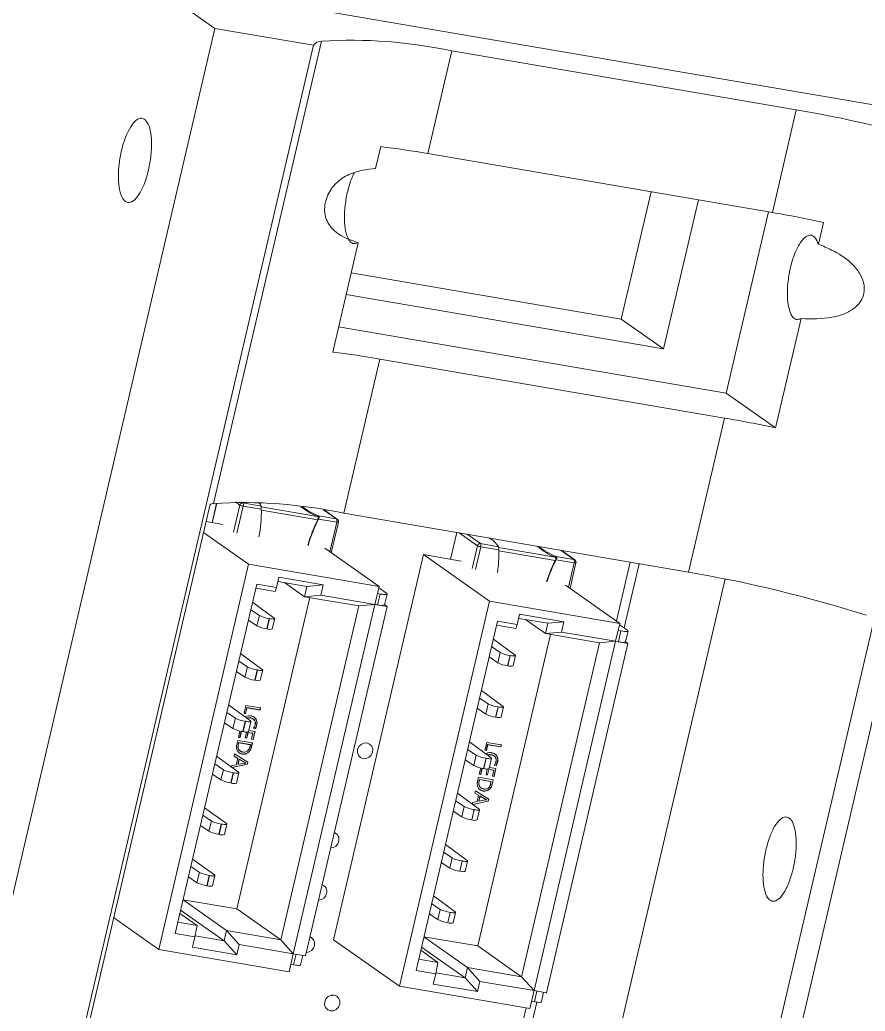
# Model space of a CAD drawing. Header units: millimetres. Extents: x 0 to 1189, y 0 to 841.
# Drawn here: x 289.713 to 292.879, y 569.259 to 572.972 of the extents above; entities that cross this region are included whole.
import ezdxf

# ---------------------------------------------------------------- set-up
doc = ezdxf.new("R2010")
doc.units = ezdxf.units.MM
doc.layers.get('0').update_dxf_attribs({"lineweight": 18})

msp = doc.modelspace()

# ---------------------------------------------------------------- linework, layer by layer
at = {"color": 7, "linetype": 'Continuous', "lineweight": 15}
for p, q in [((290.4441, 572.9401), (289.7472, 573.431)), ((290.375, 573.0871), (293.3239, 572.5825)), ((290.4441, 572.9401), (289.343, 568.2227)), ((290.8127, 572.877), (290.4441, 572.9401)), ((290.8127, 572.877), (289.6452, 567.8749)), ((290.843, 572.8922), (290.4389, 571.1607)), ((291.3311, 572.8559), (291.2413, 572.4711)), ((292.6213, 572.6352), (291.3311, 572.8559)), ((292.6213, 572.6352), (292.5315, 572.2504)), ((291.0646, 572.4973), (291.0455, 572.4154)), ((292.5315, 572.2504), (291.2413, 572.4711)), ((293.3931, 572.4355), (292.2255, 567.4334)), ((292.0773, 572.3281), (291.9659, 571.8509)), ((292.1243, 571.7393), (292.2547, 572.2977)), ((292.5171, 572.2528), (292.3587, 571.5742)), ((292.7043, 572.1315), (292.7234, 572.2135)), ((290.9805, 572.1367), (290.885, 571.7277)), ((291.9659, 571.8509), (290.9542, 572.024)), ((290.9352, 571.9428), (292.1243, 571.7393)), ((292.1243, 571.7393), (291.9659, 571.8509)), ((292.5438, 571.4439), (292.6393, 571.8529)), ((292.3587, 571.5742), (290.9072, 571.8226)), ((291.0617, 571.7016), (290.927, 571.1244)), ((291.0617, 571.7016), (292.3518, 571.4808)), ((292.5438, 571.4439), (292.3587, 571.5742)), ((292.3518, 571.4808), (292.2171, 570.9036)), ((290.426, 571.1578), (289.6626, 567.8872)), ((290.45, 571.1623), (290.4329, 571.0888)), ((290.6167, 571.151), (290.5489, 571.1626)), ((290.5498, 571.1508), (290.6176, 571.1391)), ((290.9026, 571.1012), (290.8526, 571.1365)), ((292.2171, 570.9036), (290.927, 571.1244)), ((290.4108, 571.0926), (290.4732, 571.0819)), ((290.899, 571.1027), (290.8312, 571.1143)), ((290.8321, 571.1024), (290.9, 571.0908)), ((290.8797, 570.9759), (290.9065, 571.0908)), ((290.5701, 570.9336), (290.4014, 571.0524)), ((291.3493, 571.0521), (291.3259, 570.952)), ((291.5062, 570.9988), (291.4383, 571.0104)), ((291.0585, 570.85), (290.8552, 570.9933)), ((291.4393, 570.9986), (291.5071, 570.987)), ((291.792, 570.9491), (291.7408, 570.9852)), ((290.2333, 569.4907), (290.5701, 570.9336)), ((291.0585, 570.85), (290.5701, 570.9336)), ((290.8881, 569.5264), (291.2249, 570.9693)), ((291.472, 570.7953), (291.2249, 570.9693)), ((291.2249, 570.9693), (291.3663, 570.9451)), ((291.7885, 570.9505), (291.7207, 570.9621)), ((291.7216, 570.9502), (291.7894, 570.9386)), ((291.7737, 570.8432), (291.796, 570.9386)), ((291.9475, 570.7209), (291.9988, 570.941)), ((292.0325, 570.9352), (291.9763, 570.6947)), ((290.6742, 570.8458), (290.6832, 570.8842)), ((290.6796, 570.8688), (290.7886, 570.8501)), ((290.849, 570.8559), (290.6832, 570.8842)), ((290.7045, 570.8645), (290.7796, 570.8116)), ((291.6409, 567.8206), (292.3545, 570.878)), ((290.2951, 569.5501), (290.6005, 570.8584)), ((290.5969, 570.8429), (290.669, 570.8306)), ((290.6742, 570.8458), (290.6005, 570.8584)), ((290.669, 570.8306), (290.6742, 570.8458)), ((290.7886, 570.8501), (290.7796, 570.8116)), ((290.7886, 570.8501), (290.849, 570.8559)), ((290.8401, 570.8174), (290.849, 570.8559)), ((291.0585, 570.85), (291.0428, 570.7827)), ((291.0523, 570.8234), (291.0627, 570.8216)), ((291.0627, 570.8216), (291.0532, 570.7812)), ((291.0869, 570.8243), (291.0574, 570.845)), ((291.9604, 570.7117), (291.7571, 570.855)), ((290.5265, 569.6419), (290.7987, 570.8084)), ((290.5847, 570.7909), (290.6663, 570.7313)), ((290.7796, 570.8116), (290.8401, 570.8174)), ((290.7796, 570.8116), (290.9823, 570.777)), ((291.0428, 570.7827), (290.8401, 570.8174)), ((291.0795, 570.7811), (291.0889, 570.8215)), ((291.1352, 569.3524), (291.472, 570.7953)), ((291.9604, 570.7117), (291.472, 570.7953)), ((290.6102, 570.7409), (290.5781, 570.7627)), ((290.6904, 569.5264), (290.9823, 570.777)), ((290.7374, 569.4744), (291.0428, 570.7827)), ((290.7835, 569.4665), (291.0889, 570.7748)), ((290.9823, 570.777), (291.0428, 570.7827)), ((291.0428, 570.7827), (291.0889, 570.7748)), ((291.0429, 570.783), (291.0532, 570.7812)), ((291.0889, 570.7748), (291.0796, 570.7814)), ((290.5692, 570.7242), (290.6012, 570.7024)), ((290.6012, 570.7024), (290.6102, 570.7409)), ((290.6472, 570.7296), (290.6382, 570.6911)), ((290.6391, 570.6909), (290.648, 570.7294)), ((290.648, 570.7294), (290.6472, 570.7296)), ((290.6588, 570.6908), (290.6678, 570.7293)), ((291.197, 569.4118), (291.5024, 570.7201)), ((291.5761, 570.7074), (291.5024, 570.7201)), ((291.5761, 570.7074), (291.5851, 570.7459)), ((291.5815, 570.7305), (291.6905, 570.7118)), ((291.751, 570.7175), (291.5851, 570.7459)), ((291.6064, 570.7262), (291.6815, 570.6733)), ((291.6905, 570.7118), (291.6815, 570.6733)), ((291.6905, 570.7118), (291.751, 570.7175)), ((291.742, 570.6791), (291.751, 570.7175)), ((291.9604, 570.7117), (291.9447, 570.6444)), ((292.1507, 567.4615), (292.9141, 570.7321)), ((290.6391, 570.6909), (290.6382, 570.6911)), ((291.4988, 570.7046), (291.5709, 570.6923)), ((291.5709, 570.6923), (291.5761, 570.7074)), ((291.6815, 570.6733), (291.742, 570.6791)), ((291.6815, 570.6733), (291.8842, 570.6386)), ((291.9447, 570.6444), (291.742, 570.6791)), ((291.9542, 570.6851), (291.9646, 570.6833)), ((291.9646, 570.6833), (291.9551, 570.6429)), ((291.9888, 570.6859), (291.9593, 570.7067)), ((291.9814, 570.6428), (291.9909, 570.6832)), ((291.4284, 569.5036), (291.7007, 570.67)), ((291.4866, 570.6525), (291.5682, 570.593)), ((291.5923, 569.3881), (291.8842, 570.6386)), ((291.6394, 569.3361), (291.9447, 570.6444)), ((291.6854, 569.3282), (291.9908, 570.6365)), ((291.8842, 570.6386), (291.9447, 570.6444)), ((291.9447, 570.6444), (291.9908, 570.6365)), ((291.9448, 570.6447), (291.9551, 570.6429)), ((291.9908, 570.6365), (291.9815, 570.643)), ((291.5121, 570.6026), (291.4801, 570.6244)), ((291.5031, 570.5641), (291.5121, 570.6026)), ((290.5653, 570.5485), (290.5332, 570.5703)), ((290.5398, 570.5985), (290.6214, 570.5389)), ((291.4711, 570.5859), (291.5031, 570.5641)), ((291.5491, 570.5912), (291.5401, 570.5528)), ((291.541, 570.5526), (291.55, 570.5911)), ((291.55, 570.5911), (291.5491, 570.5912)), ((291.5607, 570.5525), (291.5697, 570.591)), ((290.5243, 570.5318), (290.5563, 570.51)), ((290.5563, 570.51), (290.5653, 570.5485)), ((290.6023, 570.5372), (290.5933, 570.4987)), ((290.5942, 570.4986), (290.6031, 570.537)), ((290.6031, 570.537), (290.6023, 570.5372)), ((290.6139, 570.4984), (290.6228, 570.5369)), ((291.541, 570.5526), (291.5401, 570.5528)), ((290.5942, 570.4986), (290.5933, 570.4987)), ((291.4417, 570.4601), (291.5233, 570.4006)), ((291.4672, 570.4102), (291.4351, 570.432)), ((290.5204, 570.3561), (290.4883, 570.3779)), ((290.4949, 570.4061), (290.5765, 570.3465)), ((290.5597, 570.4043), (290.5528, 570.3747)), ((290.5633, 570.396), (290.5582, 570.3741)), ((290.5588, 570.3737), (290.5639, 570.3955)), ((290.615, 570.3948), (290.5597, 570.4043)), ((290.6125, 570.3875), (290.5633, 570.396)), ((290.5633, 570.396), (290.5639, 570.3955)), ((290.5639, 570.3955), (290.6132, 570.3871)), ((290.6143, 570.395), (290.6125, 570.3875)), ((290.6125, 570.3875), (290.6132, 570.3871)), ((290.6132, 570.3871), (290.615, 570.3948)), ((291.4262, 570.3935), (291.4582, 570.3717)), ((291.4582, 570.3717), (291.4672, 570.4102)), ((291.5042, 570.3989), (291.4952, 570.3604)), ((291.4961, 570.3602), (291.5051, 570.3987)), ((291.5051, 570.3987), (291.5042, 570.3989)), ((291.5158, 570.3601), (291.5248, 570.3986)), ((290.4793, 570.3395), (290.5114, 570.3176)), ((290.5114, 570.3176), (290.5204, 570.3561)), ((290.5574, 570.3448), (290.5484, 570.3063)), ((290.5492, 570.3062), (290.5582, 570.3446)), ((290.5528, 570.3747), (290.5588, 570.3737)), ((290.5582, 570.3741), (290.5529, 570.3751)), ((290.5582, 570.3446), (290.5574, 570.3448)), ((290.5588, 570.3737), (290.5582, 570.3741)), ((290.569, 570.306), (290.5779, 570.3445)), ((290.5762, 570.3579), (290.5769, 570.3574)), ((290.5891, 570.3521), (290.5884, 570.3525)), ((291.4961, 570.3602), (291.4952, 570.3604)), ((290.5373, 570.3086), (290.5317, 570.2846)), ((290.5426, 570.3073), (290.5372, 570.2841)), ((290.5378, 570.2836), (290.5432, 570.3068)), ((290.5615, 570.304), (290.5426, 570.3073)), ((290.5426, 570.3073), (290.5432, 570.3068)), ((290.5432, 570.3068), (290.5621, 570.3036)), ((290.5492, 570.3062), (290.5484, 570.3063)), ((290.5621, 570.3036), (290.5574, 570.2832)), ((290.5615, 570.304), (290.5621, 570.3036)), ((290.5676, 570.303), (290.5628, 570.2826)), ((290.5634, 570.2821), (290.5682, 570.3026)), ((290.5858, 570.2999), (290.5676, 570.303)), ((290.5676, 570.303), (290.5682, 570.3026)), ((290.5682, 570.3026), (290.5864, 570.2994)), ((290.5943, 570.3062), (290.57, 570.3103)), ((290.5936, 570.3063), (290.5867, 570.277)), ((290.5947, 570.3181), (290.5873, 570.3194)), ((290.5874, 570.2766), (290.5943, 570.3062)), ((290.588, 570.3189), (290.5954, 570.3177)), ((290.5947, 570.3181), (290.5954, 570.3177)), ((290.6001, 570.3313), (290.6007, 570.3309)), ((290.5291, 570.2734), (290.5255, 570.2577)), ((290.5844, 570.2639), (290.5291, 570.2734)), ((290.5308, 570.2569), (290.5327, 570.265)), ((290.5317, 570.2846), (290.5378, 570.2836)), ((290.5372, 570.2841), (290.5318, 570.285)), ((290.5327, 570.265), (290.5759, 570.2577)), ((290.5327, 570.265), (290.5334, 570.2646)), ((290.5378, 570.2836), (290.5372, 570.2841)), ((290.5628, 570.2826), (290.5574, 570.2835)), ((290.5574, 570.2832), (290.5634, 570.2821)), ((290.5628, 570.2826), (290.5634, 570.2821)), ((290.5864, 570.2994), (290.5813, 570.2776)), ((290.5813, 570.2776), (290.5874, 570.2766)), ((290.5867, 570.277), (290.5814, 570.278)), ((290.5858, 570.2999), (290.5864, 570.2994)), ((290.5867, 570.277), (290.5874, 570.2766)), ((291.3968, 570.2677), (291.4784, 570.2082)), ((291.4616, 570.266), (291.4547, 570.2364)), ((291.5169, 570.2565), (291.4616, 570.266)), ((290.5308, 570.2569), (290.5315, 570.2564)), ((290.5315, 570.2564), (290.5334, 570.2646)), ((290.5334, 570.2646), (290.5765, 570.2572)), ((290.5357, 570.2356), (290.5363, 570.2351)), ((290.5765, 570.2572), (290.5745, 570.2487)), ((290.5759, 570.2577), (290.5765, 570.2572)), ((290.5837, 570.264), (290.58, 570.2481)), ((290.58, 570.2481), (290.5806, 570.2476)), ((290.5806, 570.2476), (290.5844, 570.2639)), ((291.4223, 570.2178), (291.3902, 570.2396)), ((291.4547, 570.2364), (291.4608, 570.2354)), ((291.4601, 570.2358), (291.4548, 570.2368)), ((291.4652, 570.2577), (291.4601, 570.2358)), ((291.4608, 570.2354), (291.4601, 570.2358)), ((291.4608, 570.2354), (291.4659, 570.2572)), ((291.5144, 570.2492), (291.4652, 570.2577)), ((291.4652, 570.2577), (291.4659, 570.2572)), ((291.4659, 570.2572), (291.5151, 570.2488)), ((291.5162, 570.2567), (291.5144, 570.2492)), ((291.5144, 570.2492), (291.5151, 570.2488)), ((291.5151, 570.2488), (291.5169, 570.2565)), ((290.45, 570.2137), (290.5316, 570.1541)), ((290.5173, 570.2227), (290.5153, 570.2143)), ((290.5153, 570.2143), (290.5295, 570.2061)), ((290.5289, 570.2065), (290.5153, 570.2143)), ((290.5675, 570.1914), (290.5173, 570.2227)), ((290.5295, 570.2061), (290.524, 570.1823)), ((290.5289, 570.2065), (290.5295, 570.2061)), ((290.5345, 570.2036), (290.53, 570.1843)), ((290.5306, 570.1838), (290.5352, 570.2031)), ((290.5556, 570.191), (290.5345, 570.2036)), ((290.5352, 570.2031), (290.5345, 570.2036)), ((290.5352, 570.2031), (290.5562, 570.1905)), ((290.546, 570.2225), (290.5466, 570.2221)), ((290.5562, 570.1905), (290.5556, 570.191)), ((290.5668, 570.1918), (290.565, 570.1841)), ((290.5657, 570.1837), (290.5675, 570.1914)), ((291.3813, 570.2011), (291.4133, 570.1793)), ((291.4133, 570.1793), (291.4223, 570.2178)), ((291.4593, 570.2065), (291.4503, 570.168)), ((291.4512, 570.1678), (291.4601, 570.2063)), ((291.4601, 570.2063), (291.4593, 570.2065)), ((291.4709, 570.1677), (291.4799, 570.2062)), ((291.4782, 570.2196), (291.4788, 570.2191)), ((291.491, 570.2137), (291.4903, 570.2142)), ((291.502, 570.193), (291.5027, 570.1926)), ((290.4755, 570.1637), (290.4434, 570.1855)), ((290.4665, 570.1252), (290.4755, 570.1637)), ((290.5071, 570.1791), (290.5057, 570.173)), ((290.524, 570.1823), (290.5071, 570.1791)), ((290.565, 570.1841), (290.5075, 570.1717)), ((290.5081, 570.1713), (290.5657, 570.1837)), ((290.53, 570.1843), (290.5306, 570.1838)), ((290.5558, 570.1885), (290.5306, 570.1838)), ((290.5599, 570.189), (290.5593, 570.1894)), ((290.5657, 570.1837), (290.565, 570.1841)), ((291.4392, 570.1702), (291.4337, 570.1463)), ((291.4445, 570.169), (291.4391, 570.1457)), ((291.4397, 570.1453), (291.4452, 570.1685)), ((291.4634, 570.1657), (291.4445, 570.169)), ((291.4445, 570.169), (291.4452, 570.1685)), ((291.4452, 570.1685), (291.464, 570.1653)), ((291.4512, 570.1678), (291.4503, 570.168)), ((291.464, 570.1653), (291.4593, 570.1449)), ((291.4634, 570.1657), (291.464, 570.1653)), ((291.4695, 570.1647), (291.4647, 570.1443)), ((291.4653, 570.1438), (291.4701, 570.1643)), ((291.4877, 570.1616), (291.4695, 570.1647)), ((291.4695, 570.1647), (291.4701, 570.1643)), ((291.4701, 570.1643), (291.4883, 570.1611)), ((291.4962, 570.1678), (291.4719, 570.172)), ((291.4883, 570.1611), (291.4832, 570.1393)), ((291.4877, 570.1616), (291.4883, 570.1611)), ((291.4955, 570.168), (291.4886, 570.1387)), ((291.4967, 570.1798), (291.4892, 570.1811)), ((291.4893, 570.1383), (291.4962, 570.1678)), ((291.4899, 570.1806), (291.4973, 570.1794)), ((291.4967, 570.1798), (291.4973, 570.1794)), ((290.4344, 570.1471), (290.4665, 570.1252)), ((290.5125, 570.1524), (290.5035, 570.1139)), ((290.5043, 570.1138), (290.5133, 570.1522)), ((290.5133, 570.1522), (290.5125, 570.1524)), ((290.5241, 570.1136), (290.533, 570.1521)), ((291.431, 570.1351), (291.4274, 570.1194)), ((291.4863, 570.1256), (291.431, 570.1351)), ((291.4327, 570.1185), (291.4347, 570.1267)), ((291.4327, 570.1185), (291.4334, 570.1181)), ((291.4334, 570.1181), (291.4353, 570.1263)), ((291.4391, 570.1457), (291.4337, 570.1467)), ((291.4337, 570.1463), (291.4397, 570.1453)), ((291.4347, 570.1267), (291.4778, 570.1193)), ((291.4347, 570.1267), (291.4353, 570.1263)), ((291.4353, 570.1263), (291.4785, 570.1189)), ((291.4397, 570.1453), (291.4391, 570.1457)), ((291.4647, 570.1443), (291.4593, 570.1452)), ((291.4593, 570.1449), (291.4653, 570.1438)), ((291.4647, 570.1443), (291.4653, 570.1438)), ((291.4785, 570.1189), (291.4765, 570.1104)), ((291.4778, 570.1193), (291.4785, 570.1189)), ((291.4856, 570.1257), (291.4819, 570.1098)), ((291.4825, 570.1093), (291.4863, 570.1256)), ((291.4832, 570.1393), (291.4893, 570.1383)), ((291.4886, 570.1387), (291.4833, 570.1396)), ((291.4886, 570.1387), (291.4893, 570.1383)), ((290.5043, 570.1138), (290.5035, 570.1139)), ((291.4192, 570.0844), (291.4172, 570.0759)), ((291.4694, 570.0531), (291.4192, 570.0844)), ((291.4376, 570.0972), (291.4383, 570.0968)), ((291.4479, 570.0842), (291.4485, 570.0838)), ((291.4819, 570.1098), (291.4825, 570.1093)), ((291.3774, 570.0254), (291.3453, 570.0472)), ((291.3519, 570.0754), (291.4335, 570.0158)), ((291.4259, 570.0439), (291.409, 570.0408)), ((291.467, 570.0458), (291.4094, 570.0334)), ((291.41, 570.0329), (291.4676, 570.0454)), ((291.4308, 570.0682), (291.4172, 570.076)), ((291.4172, 570.0759), (291.4315, 570.0678)), ((291.4315, 570.0678), (291.4259, 570.0439)), ((291.4308, 570.0682), (291.4315, 570.0678)), ((291.4364, 570.0652), (291.4319, 570.0459)), ((291.4319, 570.0459), (291.4326, 570.0455)), ((291.4326, 570.0455), (291.4371, 570.0648)), ((291.4577, 570.0502), (291.4326, 570.0455)), ((291.4575, 570.0527), (291.4364, 570.0652)), ((291.4371, 570.0648), (291.4364, 570.0652)), ((291.4371, 570.0648), (291.4582, 570.0522)), ((291.4582, 570.0522), (291.4575, 570.0527)), ((291.4618, 570.0506), (291.4612, 570.0511)), ((291.4688, 570.0535), (291.467, 570.0458)), ((291.4676, 570.0454), (291.467, 570.0458)), ((291.4676, 570.0454), (291.4694, 570.0531)), ((290.4051, 570.0213), (290.4867, 569.9617)), ((291.3364, 570.0087), (291.3684, 569.9869)), ((291.3684, 569.9869), (291.3774, 570.0254)), ((291.4144, 570.0141), (291.4054, 569.9756)), ((291.4063, 569.9754), (291.4152, 570.0139)), ((291.409, 570.0408), (291.4076, 570.0347)), ((291.4152, 570.0139), (291.4144, 570.0141)), ((291.426, 569.9753), (291.435, 570.0138)), ((290.4306, 569.9713), (290.3985, 569.9932)), ((290.4216, 569.9328), (290.4306, 569.9713)), ((291.4063, 569.9754), (291.4054, 569.9756)), ((290.3895, 569.9547), (290.4216, 569.9328)), ((290.4676, 569.96), (290.4586, 569.9215)), ((290.4594, 569.9214), (290.4684, 569.9599)), ((290.4684, 569.9599), (290.4676, 569.96)), ((290.4791, 569.9213), (290.4881, 569.9597)), ((290.4594, 569.9214), (290.4586, 569.9215)), ((291.307, 569.883), (291.3886, 569.8234)), ((290.3602, 569.8289), (290.4418, 569.7693)), ((291.3325, 569.833), (291.3004, 569.8548)), ((291.3235, 569.7945), (291.3325, 569.833)), ((291.3695, 569.8217), (291.3605, 569.7832)), ((291.3614, 569.7831), (291.3703, 569.8215)), ((291.3703, 569.8215), (291.3695, 569.8217)), ((291.3811, 569.7829), (291.39, 569.8214)), ((290.3857, 569.7789), (290.3536, 569.8008)), ((291.2914, 569.8164), (291.3235, 569.7945)), ((291.3614, 569.7831), (291.3605, 569.7832)), ((290.3446, 569.7623), (290.3767, 569.7405)), ((290.3767, 569.7405), (290.3857, 569.7789)), ((290.4227, 569.7676), (290.4137, 569.7291)), ((290.4145, 569.729), (290.4235, 569.7675)), ((290.4235, 569.7675), (290.4227, 569.7676)), ((290.4342, 569.7289), (290.4432, 569.7673)), ((290.4145, 569.729), (290.4137, 569.7291)), ((290.4877, 569.5611), (290.3245, 569.676)), ((290.3246, 569.6764), (290.5265, 569.6419)), ((291.2621, 569.6906), (291.3437, 569.631)), ((290.4787, 569.5226), (290.3155, 569.6376)), ((290.6904, 569.5264), (290.5265, 569.6419)), ((291.2876, 569.6406), (291.2555, 569.6624)), ((291.2786, 569.6021), (291.2876, 569.6406)), ((290.0646, 569.6095), (290.2333, 569.4907)), ((290.3127, 569.6254), (290.3771, 569.58)), ((291.2465, 569.624), (291.2786, 569.6021)), ((291.3246, 569.6293), (291.3156, 569.5908)), ((291.3164, 569.5907), (291.3254, 569.6291)), ((291.3254, 569.6291), (291.3246, 569.6293)), ((291.3362, 569.5905), (291.3451, 569.629)), ((290.3771, 569.58), (290.305, 569.5924)), ((290.3688, 569.5375), (290.3771, 569.58)), ((290.4877, 569.5611), (290.4787, 569.5226)), ((290.5347, 569.5091), (290.4877, 569.5611)), ((290.6904, 569.5264), (290.4877, 569.5611)), ((291.3164, 569.5907), (291.3156, 569.5908)), ((290.2951, 569.5501), (290.3688, 569.5375)), ((290.3598, 569.499), (290.3688, 569.5375)), ((290.4787, 569.5226), (290.3696, 569.5413)), ((290.5257, 569.4706), (290.4787, 569.5226)), ((290.7374, 569.4744), (290.6904, 569.5264)), ((290.8881, 569.5264), (291.1352, 569.3524)), ((291.3896, 569.4228), (291.2264, 569.5377)), ((291.2265, 569.5381), (291.4284, 569.5036)), ((290.2333, 569.4907), (290.7217, 569.4071)), ((290.3598, 569.499), (290.5257, 569.4706)), ((290.5257, 569.4706), (290.5347, 569.5091)), ((290.5347, 569.5091), (290.7374, 569.4744)), ((291.2146, 569.4871), (291.279, 569.4417)), ((291.3806, 569.3843), (291.2174, 569.4993)), ((291.5923, 569.3881), (291.4284, 569.5036)), ((290.7374, 569.4744), (290.7217, 569.4071)), ((290.7835, 569.4665), (290.7374, 569.4744)), ((290.7647, 569.4324), (290.7731, 569.4683)), ((291.279, 569.4417), (291.2069, 569.4541)), ((290.7281, 569.4344), (290.7384, 569.4326)), ((291.197, 569.4118), (291.2707, 569.3992)), ((291.2707, 569.3992), (291.279, 569.4417)), ((291.3896, 569.4228), (291.3806, 569.3843)), ((291.4366, 569.3708), (291.3896, 569.4228)), ((291.5923, 569.3881), (291.3896, 569.4228)), ((291.2618, 569.3607), (291.2707, 569.3992)), ((291.3806, 569.3843), (291.2715, 569.403)), ((291.4276, 569.3323), (291.3806, 569.3843)), ((291.6394, 569.3361), (291.5923, 569.3881)), ((291.1352, 569.3524), (291.6236, 569.2688)), ((291.2618, 569.3607), (291.4276, 569.3323)), ((291.4276, 569.3323), (291.4366, 569.3708)), ((291.4366, 569.3708), (291.6394, 569.3361)), ((291.6394, 569.3361), (291.6236, 569.2688)), ((291.6854, 569.3282), (291.6394, 569.3361)), ((291.6666, 569.2941), (291.675, 569.33)), ((291.3873, 568.3208), (291.6091, 569.2713)), ((291.6492, 569.293), (291.4216, 568.3183)), ((291.63, 569.296), (291.6404, 569.2943))]:
    msp.add_line(p, q, dxfattribs=at)
at = {"color": 8, "linetype": 'Continuous', "lineweight": 15}
for p, q in [((290.4507, 571.1624), (290.4335, 571.0887)), ((290.5374, 571.1546), (290.5205, 571.1664)), ((290.5489, 571.1626), (290.5435, 571.1664)), ((290.5138, 571.0534), (290.5374, 571.1546)), ((290.5262, 571.0496), (290.5498, 571.1508)), ((290.6167, 571.1477), (290.828, 571.1115)), ((290.6177, 571.1358), (290.829, 571.0997)), ((290.899, 571.1027), (290.8507, 571.1367)), ((290.8741, 570.9799), (290.9, 571.0908)), ((291.3266, 570.9519), (291.3499, 571.052)), ((291.3584, 571.0506), (291.4269, 571.0024)), ((291.3887, 571.0454), (291.4383, 571.0104)), ((291.4269, 571.0024), (291.4069, 570.9166)), ((291.4393, 570.9986), (291.4192, 570.9128)), ((291.7175, 570.9593), (291.5062, 570.9955)), ((291.5072, 570.9836), (291.7184, 570.9475)), ((291.7388, 570.9855), (291.7885, 570.9505)), ((291.7894, 570.9386), (291.7681, 570.8472)), ((290.7384, 569.4326), (290.7478, 569.4727)), ((291.6404, 569.2943), (291.6497, 569.3344))]:
    msp.add_line(p, q, dxfattribs=at)
msp.add_lwpolyline([(290.9, 571.0908), (290.9017, 571.0906), (290.9033, 571.0904), (290.9046, 571.0903), (290.9056, 571.0904), (290.9062, 571.0905), (290.9065, 571.0908), (290.9065, 571.0908)], dxfattribs=at)
at = {"color": 7, "linetype": 'Continuous', "lineweight": 15}
for points in [[(291.0869, 570.8243), (291.0886, 570.8226), (291.0889, 570.8213), (291.0877, 570.8204), (291.085, 570.8198), (291.081, 570.8196), (291.0758, 570.8199), (291.0696, 570.8206), (291.0627, 570.8216)], [(290.6663, 570.7313), (290.6676, 570.7301), (290.6677, 570.7291), (290.6667, 570.7284), (290.6647, 570.728), (290.6617, 570.7279), (290.6578, 570.7281), (290.6532, 570.7286), (290.648, 570.7294)], [(291.9888, 570.6859), (291.9905, 570.6843), (291.9908, 570.683), (291.9896, 570.682), (291.9869, 570.6815), (291.9829, 570.6813), (291.9777, 570.6816), (291.9715, 570.6823), (291.9646, 570.6833)], [(291.5682, 570.593), (291.5695, 570.5918), (291.5696, 570.5908), (291.5686, 570.5901), (291.5666, 570.5897), (291.5636, 570.5896), (291.5597, 570.5898), (291.5551, 570.5903), (291.55, 570.5911)], [(290.6214, 570.5389), (290.6227, 570.5377), (290.6228, 570.5367), (290.6218, 570.536), (290.6198, 570.5356), (290.6168, 570.5355), (290.6129, 570.5357), (290.6083, 570.5362), (290.6031, 570.537)], [(291.5233, 570.4006), (291.5246, 570.3994), (291.5247, 570.3984), (291.5237, 570.3977), (291.5217, 570.3973), (291.5187, 570.3972), (291.5148, 570.3974), (291.5102, 570.3979), (291.5051, 570.3987)], [(290.5765, 570.3465), (290.5777, 570.3453), (290.5779, 570.3443), (290.5769, 570.3436), (290.5749, 570.3432), (290.5719, 570.3431), (290.568, 570.3433), (290.5634, 570.3439), (290.5582, 570.3446)], [(291.0343, 570.2294), (291.0296, 570.2186), (291.0213, 570.2101), (291.0107, 570.2053), (290.9994, 570.2049), (290.9892, 570.209), (290.9816, 570.2169), (290.9777, 570.2275), (290.9782, 570.239), (290.9829, 570.2499), (290.9912, 570.2584), (291.0018, 570.2632), (291.0131, 570.2636), (291.0233, 570.2595), (291.031, 570.2516), (291.0348, 570.241), (291.0343, 570.2294)], [(291.4784, 570.2082), (291.4797, 570.207), (291.4798, 570.206), (291.4788, 570.2053), (291.4768, 570.2049), (291.4738, 570.2048), (291.4699, 570.205), (291.4653, 570.2055), (291.4601, 570.2063)], [(290.5316, 570.1541), (290.5328, 570.1529), (290.533, 570.152), (290.532, 570.1513), (290.53, 570.1509), (290.527, 570.1507), (290.5231, 570.1509), (290.5185, 570.1515), (290.5133, 570.1522)], [(291.4335, 570.0158), (291.4348, 570.0146), (291.4349, 570.0136), (291.4339, 570.0129), (291.4319, 570.0125), (291.4289, 570.0124), (291.425, 570.0126), (291.4204, 570.0131), (291.4152, 570.0139)], [(290.4867, 569.9617), (290.4879, 569.9605), (290.4881, 569.9596), (290.4871, 569.9589), (290.4851, 569.9585), (290.4821, 569.9584), (290.4782, 569.9586), (290.4736, 569.9591), (290.4684, 569.9599)], [(291.3886, 569.8234), (291.3899, 569.8222), (291.39, 569.8213), (291.389, 569.8205), (291.387, 569.8201), (291.384, 569.82), (291.3801, 569.8202), (291.3755, 569.8208), (291.3703, 569.8215)], [(290.4418, 569.7693), (290.443, 569.7681), (290.4432, 569.7672), (290.4422, 569.7665), (290.4402, 569.7661), (290.4372, 569.766), (290.4333, 569.7662), (290.4287, 569.7667), (290.4235, 569.7675)], [(291.3437, 569.631), (291.3449, 569.6298), (291.3451, 569.6289), (291.3441, 569.6282), (291.3421, 569.6278), (291.3391, 569.6277), (291.3352, 569.6279), (291.3306, 569.6284), (291.3254, 569.6291)], [(290.7384, 569.4326), (290.7454, 569.4315), (290.7516, 569.4309), (290.7568, 569.4306), (290.7608, 569.4307), (290.7635, 569.4313), (290.7647, 569.4323), (290.7647, 569.4324)], [(290.9113, 569.2849), (290.9065, 569.2741), (290.8982, 569.2656), (290.8876, 569.2608), (290.8763, 569.2604), (290.8661, 569.2645), (290.8585, 569.2724), (290.8546, 569.283), (290.8551, 569.2945), (290.8598, 569.3054), (290.8681, 569.3139), (290.8787, 569.3187), (290.89, 569.3191), (290.9002, 569.315), (290.9079, 569.3071), (290.9117, 569.2965), (290.9113, 569.2849)], [(291.6404, 569.2943), (291.6473, 569.2932), (291.6535, 569.2925), (291.6587, 569.2923), (291.6627, 569.2924), (291.6654, 569.293), (291.6666, 569.294), (291.6666, 569.2941)]]:
    msp.add_lwpolyline(points, dxfattribs=at)
for centre, radius, start, end in [((290.8418, 572.8569), 0.0354, 87.9864, 145.1798), ((290.9541, 571.0855), 1.8101, 77.9781, 93.5182), ((291.7547, 567.6012), 5.108, 72.5493, 80.2326), ((290.6051, 568.7823), 3.7433, 80.2153, 82.949), ((291.6974, 567.3977), 4.9238, 77.9725, 80.2474), ((290.4281, 568.0304), 3.7254, 80.2088, 82.9555), ((291.5228, 566.6542), 4.8973, 77.9664, 80.2535), ((290.4549, 571.0572), 0.1047, 98.8087, 106.0299), ((290.5499, 569.3541), 1.81, 77.9779, 93.5183), ((290.5475, 571.1524), 0.0103, 82.3789, 167.7609), ((290.5367, 571.1557), 0.014, 339.2768, 29.611), ((290.5817, 571.1361), 0.038, 23.1168, 47.094), ((290.5553, 571.1908), 0.0404, 243.701, 262.1556), ((290.1633, 571.1252), 0.4545, 348.6076, 1.7595), ((290.9308, 571.3537), 0.2631, 231.2382, 247.0231), ((290.9531, 571.3961), 0.3071, 233.9873, 246.6158), ((291.2539, 570.8814), 0.4777, 152.8106, 165.0422), ((291.2553, 570.8804), 0.4779, 152.318, 165.0404), ((290.8869, 571.0958), 0.014, 339.3065, 29.6099), ((291.437, 571.0002), 0.0103, 82.3894, 167.6846), ((291.4262, 571.0035), 0.014, 339.2924, 29.6241), ((291.4304, 570.9514), 0.0894, 32.0099, 63.5458), ((291.4446, 571.038), 0.0398, 243.5171, 262.2387), ((291.0552, 570.9729), 0.4521, 351.0429, 1.7873), ((291.8094, 571.181), 0.2399, 228.7927, 247.4941), ((291.8266, 571.2145), 0.2737, 231.7853, 247.2323), ((292.144, 570.7289), 0.4784, 152.8175, 163.1306), ((292.1458, 570.7278), 0.4789, 152.3273, 163.1233), ((291.7764, 570.9436), 0.014, 339.3065, 29.6099), ((291.3512, 565.8725), 5.1051, 72.5461, 80.2338), ((291.0666, 570.8171), 0.0383, 249.5734, 289.6989), ((290.664, 570.8507), 0.1223, 243.8954, 262.099), ((290.6549, 570.8116), 0.1217, 243.8341, 262.1266), ((290.6491, 570.7204), 0.0312, 251.1819, 288.0558), ((291.9685, 570.679), 0.0385, 249.6634, 289.609), ((291.566, 570.7126), 0.1225, 243.8964, 262.0643), ((291.557, 570.6741), 0.1225, 243.8982, 262.0651), ((290.6191, 570.6583), 0.1223, 243.8954, 262.099), ((291.551, 570.5819), 0.031, 251.1125, 288.1945), ((290.6101, 570.6196), 0.122, 243.8582, 262.1025), ((290.6042, 570.528), 0.0312, 251.1819, 288.0558), ((291.5211, 570.5202), 0.1225, 243.8964, 262.0643), ((290.574, 570.4653), 0.1217, 243.8341, 262.1266), ((291.5119, 570.4812), 0.122, 243.8732, 262.1238), ((291.5061, 570.3896), 0.031, 251.1125, 288.1945), ((290.5653, 570.4277), 0.1225, 243.8964, 262.0643), ((290.5593, 570.3357), 0.0312, 251.1819, 288.0558), ((291.4762, 570.3278), 0.1225, 243.8964, 262.0643), ((290.5291, 570.2729), 0.1217, 243.8341, 262.1266), ((291.467, 570.2888), 0.122, 243.8732, 262.1238), ((291.4612, 570.1973), 0.0311, 251.1923, 288.1147), ((290.5204, 570.2353), 0.1225, 243.8964, 262.0643), ((290.5144, 570.1431), 0.031, 251.114, 288.193), ((291.4311, 570.1349), 0.122, 243.8714, 262.123), ((290.4845, 570.0814), 0.1225, 243.8964, 262.0643), ((291.4221, 570.0964), 0.122, 243.8732, 262.1238), ((291.4163, 570.0049), 0.0311, 251.1923, 288.1147), ((290.4755, 570.0429), 0.1225, 243.8964, 262.0643), ((290.4695, 569.9507), 0.031, 251.114, 288.193), ((290.8766, 569.9022), 0.0318, 272.0924, 347.5199), ((290.8811, 569.9026), 0.0275, 344.7375, 68.3926), ((291.3862, 569.9425), 0.122, 243.8714, 262.123), ((291.3773, 569.9043), 0.1223, 243.8972, 262.0998), ((291.3714, 569.8125), 0.0311, 251.1923, 288.1147), ((290.4396, 569.889), 0.1225, 243.8964, 262.0643), ((290.4304, 569.85), 0.122, 243.8714, 262.123), ((290.4246, 569.7584), 0.0311, 251.1634, 288.1436), ((290.8355, 569.7071), 0.0275, 344.7375, 68.3926), ((290.831, 569.7068), 0.0318, 272.0924, 347.5199), ((291.3413, 569.7501), 0.122, 243.8714, 262.123), ((291.3324, 569.712), 0.1223, 243.8972, 262.0998), ((291.3265, 569.6202), 0.0312, 251.1819, 288.0558), ((290.7899, 569.5117), 0.0275, 344.7241, 68.3976), ((290.7854, 569.5113), 0.0318, 272.0875, 347.5304)]:
    msp.add_arc(centre, radius, start, end, dxfattribs=at)
at = {"color": 8, "linetype": 'Continuous', "lineweight": 15}
for centre, radius, start, end in [((290.8976, 571.0943), 0.00855, 54.4264, 80.4566), ((291.787, 570.9419), 0.00872, 54.4328, 80.2736), ((291.7928, 570.9482), 0.0101, 250.803, 288.7814)]:
    msp.add_arc(centre, radius, start, end, dxfattribs=at)
at = {"color": 7, "linetype": 'Continuous', "lineweight": 15}
for centre in [(291.1612, 570.9481), (292.0507, 570.7959)]:
    msp.add_ellipse(centre, major_axis=(0.4654, 0.1773), ratio=0.618298, start_param=2.092022, end_param=2.100534, dxfattribs=at)
for points, knots in [([(290.1951, 572.4099), (290.1986, 572.4276), (290.2055, 572.463), (290.2075, 572.5152), (290.2029, 572.5593), (290.1915, 572.5906), (290.1748, 572.6056), (290.1547, 572.6025), (290.1334, 572.5817), (290.1134, 572.5456), (290.0969, 572.4982), (290.0857, 572.4449), (290.0812, 572.3916), (290.0837, 572.3444), (290.0932, 572.3087), (290.1084, 572.2883), (290.1276, 572.2857), (290.1488, 572.3011), (290.1694, 572.3328), (290.1852, 572.3716), (290.1923, 572.3992), (290.1951, 572.4099)], [0, 0, 0, 0, 0.0386255, 0.077245, 0.1158677, 0.1544881, 0.1931022, 0.2317149, 0.2703264, 0.3089468, 0.3475631, 0.3861909, 0.4248123, 0.4634382, 0.5020588, 0.5406721, 0.5792877, 0.6178989, 0.6565148, 0.6951344, 0.7193135, 0.7193135, 0.7193135, 0.7193135]), ([(290.9805, 572.1367), (290.9669, 572.1415), (290.9312, 572.1539), (290.8902, 572.179), (290.8637, 572.2146), (290.8542, 572.247), (290.8545, 572.279), (290.8627, 572.3092), (290.8789, 572.3398), (290.9078, 572.3722), (290.9632, 572.4055), (291.0135, 572.4115), (291.0455, 572.4154)], [0, 0, 0, 0, 0.0455756, 0.1194061, 0.1620469, 0.1949845, 0.2214455, 0.2479921, 0.2729765, 0.3089382, 0.3642587, 0.4618417, 0.4618417, 0.4618417, 0.4618417]), ([(290.9805, 572.1367), (290.9737, 572.1347), (290.96, 572.1307), (290.9435, 572.1477), (290.9323, 572.1798), (290.9279, 572.2249), (290.9306, 572.2774), (290.9403, 572.3308), (290.9528, 572.3735), (290.9625, 572.3921), (290.9658, 572.3984)], [0, 0, 0, 0, 0.0400188, 0.0800336, 0.1200676, 0.1600229, 0.199785, 0.2393604, 0.278817, 0.2989524, 0.2989524, 0.2989524, 0.2989524]), ([(292.7043, 572.1315), (292.7002, 572.1412), (292.692, 572.1605), (292.6733, 572.1684), (292.6525, 572.1589), (292.6312, 572.132), (292.6122, 572.091), (292.5975, 572.0408), (292.5887, 571.9869), (292.5868, 571.9355), (292.592, 571.8919), (292.6037, 571.8615), (292.6201, 571.8468), (292.6331, 571.851), (292.6393, 571.8529)], [0, 0, 0, 0, 0.0356151, 0.071226, 0.1068613, 0.1424165, 0.177813, 0.2130338, 0.2481571, 0.2832898, 0.3185214, 0.3539266, 0.3894868, 0.4217132, 0.4217132, 0.4217132, 0.4217132]), ([(292.7043, 572.1315), (292.7208, 572.1247), (292.7639, 572.107), (292.8187, 572.0723), (292.858, 572.0276), (292.8746, 571.9903), (292.8774, 571.9561), (292.8688, 571.9262), (292.8486, 571.8984), (292.811, 571.8721), (292.7387, 571.8507), (292.678, 571.8521), (292.6393, 571.8529)], [0, 0, 0, 0, 0.0537971, 0.1407736, 0.1910377, 0.2298763, 0.2610813, 0.2923846, 0.3218551, 0.3642344, 0.4294041, 0.5445237, 0.5445237, 0.5445237, 0.5445237]), ([(290.6167, 571.151), (290.6167, 571.1507), (290.6168, 571.15), (290.6166, 571.1483), (290.6164, 571.1472), (290.6164, 571.147)], [0, 0, 0, 0, 0.001821048, 0.003641474, 0.004052844, 0.004052844, 0.004052844, 0.004052844]), ([(290.6176, 571.1391), (290.6175, 571.1403), (290.6174, 571.1427), (290.6169, 571.1454), (290.6165, 571.1466), (290.6164, 571.1469)], [0, 0, 0, 0, 0.003521807, 0.007048222, 0.007835257, 0.007835257, 0.007835257, 0.007835257]), ([(290.8314, 571.1068), (290.8311, 571.1078), (290.8304, 571.1096), (290.829, 571.111), (290.8282, 571.1114), (290.828, 571.1115)], [0, 0, 0, 0, 0.002609057, 0.005208674, 0.005962698, 0.005962698, 0.005962698, 0.005962698]), ([(290.829, 571.0997), (290.8295, 571.1008), (290.8305, 571.1029), (290.8312, 571.1054), (290.8314, 571.1066), (290.8314, 571.1068)], [0, 0, 0, 0, 0.00337269, 0.006749354, 0.007582753, 0.007582753, 0.007582753, 0.007582753]), ([(290.8347, 571.1096), (290.8343, 571.1106), (290.8335, 571.1125), (290.8322, 571.1138), (290.8314, 571.1142), (290.8312, 571.1143)], [0, 0, 0, 0, 0.002615432, 0.005239707, 0.005940748, 0.005940748, 0.005940748, 0.005940748]), ([(290.8321, 571.1024), (290.8327, 571.1035), (290.8337, 571.1057), (290.8344, 571.1081), (290.8346, 571.1093), (290.8347, 571.1095)], [0, 0, 0, 0, 0.003389991, 0.006791792, 0.007545231, 0.007545231, 0.007545231, 0.007545231]), ([(290.9067, 571.0914), (290.9067, 571.0926), (290.9069, 571.0946), (290.9059, 571.0975), (290.9046, 571.0997), (290.9031, 571.1007), (290.9025, 571.1011)], [0, 0, 0, 0, 0.00375324, 0.00577248, 0.00905601, 0.01119774, 0.01119774, 0.01119774, 0.01119774]), ([(291.5062, 570.9988), (291.5062, 570.9985), (291.5063, 570.9978), (291.5061, 570.9961), (291.5059, 570.995), (291.5059, 570.9948)], [0, 0, 0, 0, 0.001820839, 0.003643422, 0.004052829, 0.004052829, 0.004052829, 0.004052829]), ([(291.5059, 570.9947), (291.5062, 570.9936), (291.5067, 570.9915), (291.507, 570.9887), (291.5071, 570.9873), (291.5071, 570.987)], [0, 0, 0, 0, 0.003447648, 0.006905598, 0.007823474, 0.007823474, 0.007823474, 0.007823474]), ([(291.7175, 570.9593), (291.7181, 570.9589), (291.7194, 570.9581), (291.7204, 570.9561), (291.7208, 570.9549), (291.7209, 570.9546)], [0, 0, 0, 0, 0.002645914, 0.005298712, 0.005956491, 0.005956491, 0.005956491, 0.005956491]), ([(291.7209, 570.9546), (291.7207, 570.9536), (291.7203, 570.9517), (291.7193, 570.9491), (291.7186, 570.9478), (291.7184, 570.9475)], [0, 0, 0, 0, 0.003314755, 0.006620971, 0.007583207, 0.007583207, 0.007583207, 0.007583207]), ([(291.7207, 570.9621), (291.7213, 570.9617), (291.7226, 570.9608), (291.7237, 570.9589), (291.7241, 570.9577), (291.7241, 570.9574)], [0, 0, 0, 0, 0.002674749, 0.005341974, 0.00593992, 0.00593992, 0.00593992, 0.00593992]), ([(291.7241, 570.9573), (291.7239, 570.9563), (291.7235, 570.9544), (291.7224, 570.9519), (291.7218, 570.9505), (291.7216, 570.9502)], [0, 0, 0, 0, 0.003323099, 0.006652554, 0.007544664, 0.007544664, 0.007544664, 0.007544664]), ([(291.7961, 570.9392), (291.7962, 570.9404), (291.7963, 570.9424), (291.7954, 570.9453), (291.7941, 570.9475), (291.7926, 570.9485), (291.792, 570.9489)], [0, 0, 0, 0, 0.00375322, 0.00577246, 0.00905598, 0.01114997, 0.01114997, 0.01114997, 0.01114997]), ([(290.5782, 570.3653), (290.577, 570.3654), (290.5723, 570.3661), (290.5645, 570.3656), (290.5589, 570.3624), (290.5565, 570.3611)], [0, 0, 0, 0, 0.00385184, 0.01469524, 0.02265781, 0.02265781, 0.02265781, 0.02265781]), ([(290.5762, 570.3579), (290.575, 570.358), (290.5713, 570.3585), (290.5665, 570.3584), (290.5634, 570.3569), (290.5627, 570.3566)], [0, 0, 0, 0, 0.00382863, 0.01156419, 0.01383264, 0.01383264, 0.01383264, 0.01383264]), ([(290.5633, 570.3561), (290.5643, 570.3565), (290.5678, 570.3581), (290.5726, 570.358), (290.5761, 570.3576), (290.5769, 570.3574)], [0, 0, 0, 0, 0.00298335, 0.01128703, 0.01383842, 0.01383842, 0.01383842, 0.01383842]), ([(290.594, 570.3323), (290.5943, 570.3336), (290.595, 570.3374), (290.5945, 570.3436), (290.5914, 570.3499), (290.586, 570.3549), (290.5805, 570.3571), (290.577, 570.3577), (290.5762, 570.3579)], [0, 0, 0, 0, 0.00378349, 0.0110857, 0.01787168, 0.02466125, 0.03330219, 0.03553742, 0.03553742, 0.03553742, 0.03553742]), ([(290.5769, 570.3574), (290.5781, 570.3572), (290.5818, 570.3564), (290.5874, 570.354), (290.5924, 570.3489), (290.5952, 570.3426), (290.5956, 570.3366), (290.5949, 570.3331), (290.5947, 570.3319)], [0, 0, 0, 0, 0.00378235, 0.01141729, 0.01835272, 0.02528398, 0.03197034, 0.03553518, 0.03553518, 0.03553518, 0.03553518]), ([(290.5776, 570.3657), (290.5788, 570.3655), (290.5835, 570.3645), (290.5912, 570.361), (290.598, 570.3533), (290.6013, 570.3441), (290.6012, 570.3366), (290.6003, 570.3324), (290.6001, 570.3313)], [0, 0, 0, 0, 0.0037857, 0.01467494, 0.02529343, 0.03449264, 0.043511, 0.04671586, 0.04671586, 0.04671586, 0.04671586]), ([(290.6007, 570.3309), (290.601, 570.3322), (290.6019, 570.3368), (290.6017, 570.3449), (290.598, 570.3537), (290.5917, 570.3605), (290.5846, 570.3639), (290.58, 570.3649), (290.5782, 570.3653)], [0, 0, 0, 0, 0.00378235, 0.01354892, 0.02305276, 0.03226987, 0.04133555, 0.04671466, 0.04671466, 0.04671466, 0.04671466]), ([(290.5947, 570.3319), (290.5943, 570.3306), (290.5936, 570.328), (290.5916, 570.3235), (290.5894, 570.3207), (290.588, 570.3189)], [0, 0, 0, 0, 0.00399641, 0.0079976, 0.01469819, 0.01469819, 0.01469819, 0.01469819]), ([(290.6001, 570.3313), (290.5998, 570.33), (290.5991, 570.3275), (290.5976, 570.323), (290.5958, 570.32), (290.5947, 570.3181)], [0, 0, 0, 0, 0.00397262, 0.00796447, 0.01432679, 0.01432679, 0.01432679, 0.01432679]), ([(290.5954, 570.3177), (290.5961, 570.3188), (290.5975, 570.3211), (290.5993, 570.3255), (290.6002, 570.3288), (290.6007, 570.3309)], [0, 0, 0, 0, 0.00398541, 0.0079818, 0.01433213, 0.01433213, 0.01433213, 0.01433213]), ([(290.5255, 570.2577), (290.5252, 570.2564), (290.5241, 570.2513), (290.5242, 570.2423), (290.5283, 570.2324), (290.5352, 570.2258), (290.5417, 570.2231), (290.5455, 570.2223), (290.5466, 570.2221)], [0, 0, 0, 0, 0.00379581, 0.01493175, 0.02585089, 0.03519989, 0.04379148, 0.047149, 0.047149, 0.047149, 0.047149]), ([(290.5476, 570.2303), (290.5464, 570.2305), (290.5427, 570.2313), (290.5373, 570.2337), (290.5326, 570.2385), (290.5302, 570.2444), (290.5297, 570.2508), (290.5305, 570.2549), (290.5308, 570.2569)], [0, 0, 0, 0, 0.00378998, 0.01144786, 0.01778537, 0.02412273, 0.03032883, 0.03614677, 0.03614677, 0.03614677, 0.03614677]), ([(290.5483, 570.2298), (290.547, 570.2301), (290.5434, 570.2308), (290.538, 570.2333), (290.5333, 570.2381), (290.5308, 570.244), (290.5303, 570.2503), (290.5311, 570.2544), (290.5315, 570.2564)], [0, 0, 0, 0, 0.00379213, 0.01145486, 0.01778502, 0.02413127, 0.03033753, 0.03615522, 0.03615522, 0.03615522, 0.03615522]), ([(290.58, 570.2481), (290.5796, 570.2468), (290.5784, 570.2418), (290.5743, 570.2337), (290.5662, 570.2259), (290.557, 570.2221), (290.5502, 570.2219), (290.5468, 570.2224), (290.546, 570.2225)], [0, 0, 0, 0, 0.00393338, 0.01537895, 0.02633405, 0.03623754, 0.04459861, 0.04717979, 0.04717979, 0.04717979, 0.04717979]), ([(290.5466, 570.2221), (290.5479, 570.2219), (290.5516, 570.2214), (290.5586, 570.2219), (290.5666, 570.2256), (290.5737, 570.232), (290.5784, 570.2396), (290.5799, 570.2452), (290.5806, 570.2476)], [0, 0, 0, 0, 0.00393191, 0.01186198, 0.02149268, 0.02983341, 0.03982565, 0.0471957, 0.0471957, 0.0471957, 0.0471957]), ([(290.5745, 570.2487), (290.5742, 570.2474), (290.5732, 570.2436), (290.5703, 570.2379), (290.5652, 570.2327), (290.5589, 570.2296), (290.553, 570.2292), (290.5495, 570.2297), (290.5483, 570.2298)], [0, 0, 0, 0, 0.00392034, 0.01186594, 0.01839372, 0.02496892, 0.0324813, 0.0362716, 0.0362716, 0.0362716, 0.0362716]), ([(291.4801, 570.2269), (291.4789, 570.2271), (291.4742, 570.2278), (291.4665, 570.2273), (291.4608, 570.2241), (291.4585, 570.2228)], [0, 0, 0, 0, 0.00385135, 0.01469702, 0.02265999, 0.02265999, 0.02265999, 0.02265999]), ([(290.546, 570.2225), (290.5448, 570.2228), (290.5406, 570.2235), (290.537, 570.2257), (290.5344, 570.2272)], [0, 0, 0, 0, 0.00371013, 0.01255109, 0.01255109, 0.01255109, 0.01255109]), ([(290.5593, 570.1894), (290.559, 570.1895), (290.5583, 570.1897), (290.5574, 570.1901), (290.5565, 570.1905), (290.5559, 570.1908), (290.5556, 570.191)], [0, 0, 0, 0, 0.00099704, 0.00199975, 0.003000186, 0.004008877, 0.004008877, 0.004008877, 0.004008877]), ([(290.5562, 570.1905), (290.5568, 570.1902), (290.558, 570.1896), (290.5593, 570.1892), (290.5599, 570.189)], [0, 0, 0, 0, 0.001994711, 0.004012204, 0.004012204, 0.004012204, 0.004012204]), ([(291.4782, 570.2196), (291.4769, 570.2197), (291.4732, 570.2202), (291.4684, 570.2201), (291.4653, 570.2186), (291.4646, 570.2182)], [0, 0, 0, 0, 0.00382897, 0.01156255, 0.01383288, 0.01383288, 0.01383288, 0.01383288]), ([(291.4653, 570.2178), (291.4662, 570.2182), (291.4697, 570.2198), (291.4745, 570.2198), (291.478, 570.2192), (291.4788, 570.2191)], [0, 0, 0, 0, 0.0029826, 0.01128835, 0.01384158, 0.01384158, 0.01384158, 0.01384158]), ([(291.4959, 570.194), (291.4962, 570.1953), (291.4969, 570.1991), (291.4964, 570.2053), (291.4933, 570.2116), (291.4879, 570.2166), (291.4824, 570.2187), (291.4789, 570.2194), (291.4782, 570.2196)], [0, 0, 0, 0, 0.0037959, 0.01109835, 0.0178729, 0.02466464, 0.03330105, 0.03554099, 0.03554099, 0.03554099, 0.03554099]), ([(291.4788, 570.2191), (291.48, 570.2189), (291.4837, 570.2181), (291.4893, 570.2156), (291.4943, 570.2106), (291.4972, 570.2043), (291.4975, 570.1983), (291.4968, 570.1948), (291.4966, 570.1935)], [0, 0, 0, 0, 0.00378204, 0.01142131, 0.01834714, 0.02528027, 0.03197763, 0.03554143, 0.03554143, 0.03554143, 0.03554143]), ([(291.4795, 570.2274), (291.4807, 570.2272), (291.4855, 570.2262), (291.4931, 570.2227), (291.4999, 570.215), (291.5032, 570.2057), (291.5031, 570.1983), (291.5022, 570.1941), (291.502, 570.193)], [0, 0, 0, 0, 0.00378737, 0.01467658, 0.02528701, 0.03449521, 0.04351339, 0.04670727, 0.04670727, 0.04670727, 0.04670727]), ([(291.5027, 570.1926), (291.5029, 570.1939), (291.5039, 570.1985), (291.5036, 570.2065), (291.4999, 570.2154), (291.4936, 570.2222), (291.4865, 570.2256), (291.4819, 570.2266), (291.4801, 570.2269)], [0, 0, 0, 0, 0.00379418, 0.01354825, 0.02306171, 0.03228079, 0.04134629, 0.04672283, 0.04672283, 0.04672283, 0.04672283]), ([(291.4966, 570.1935), (291.4962, 570.1923), (291.4955, 570.1897), (291.4935, 570.1852), (291.4913, 570.1824), (291.4899, 570.1806)], [0, 0, 0, 0, 0.00399797, 0.00799862, 0.01468937, 0.01468937, 0.01468937, 0.01468937]), ([(291.502, 570.193), (291.5017, 570.1917), (291.501, 570.1892), (291.4995, 570.1847), (291.4977, 570.1817), (291.4967, 570.1798)], [0, 0, 0, 0, 0.00398398, 0.00796375, 0.01432749, 0.01432749, 0.01432749, 0.01432749]), ([(291.4973, 570.1794), (291.498, 570.1805), (291.4994, 570.1828), (291.5012, 570.1872), (291.5021, 570.1905), (291.5027, 570.1926)], [0, 0, 0, 0, 0.00399564, 0.00798113, 0.01433143, 0.01433143, 0.01433143, 0.01433143]), ([(290.5599, 570.1888), (290.5592, 570.1888), (290.5578, 570.1888), (290.5565, 570.1886), (290.5558, 570.1885)], [0, 0, 0, 0, 0.002054962, 0.004109417, 0.004109417, 0.004109417, 0.004109417]), ([(291.4274, 570.1194), (291.4271, 570.1181), (291.426, 570.113), (291.4261, 570.104), (291.4302, 570.0941), (291.4371, 570.0875), (291.4436, 570.0847), (291.4475, 570.084), (291.4485, 570.0838)], [0, 0, 0, 0, 0.00379485, 0.01493086, 0.02583917, 0.0351882, 0.04378393, 0.04714147, 0.04714147, 0.04714147, 0.04714147]), ([(291.4495, 570.092), (291.4483, 570.0922), (291.4446, 570.093), (291.4393, 570.0954), (291.4345, 570.1002), (291.4321, 570.1061), (291.4316, 570.1124), (291.4324, 570.1166), (291.4327, 570.1185)], [0, 0, 0, 0, 0.00379008, 0.01145283, 0.01778298, 0.02411946, 0.03033659, 0.03614437, 0.03614437, 0.03614437, 0.03614437]), ([(291.4502, 570.0915), (291.449, 570.0918), (291.4453, 570.0925), (291.4399, 570.095), (291.4352, 570.0998), (291.4327, 570.1057), (291.4322, 570.112), (291.433, 570.1161), (291.4334, 570.1181)], [0, 0, 0, 0, 0.00379001, 0.01145029, 0.01778784, 0.02412419, 0.03033033, 0.03614831, 0.03614831, 0.03614831, 0.03614831]), ([(291.4479, 570.0842), (291.4467, 570.0844), (291.4425, 570.0852), (291.4389, 570.0874), (291.4363, 570.0889)], [0, 0, 0, 0, 0.0037095, 0.0125511, 0.0125511, 0.0125511, 0.0125511]), ([(291.4819, 570.1098), (291.4816, 570.1085), (291.4803, 570.1035), (291.4762, 570.0953), (291.4681, 570.0876), (291.4589, 570.0838), (291.4521, 570.0836), (291.4487, 570.0841), (291.4479, 570.0842)], [0, 0, 0, 0, 0.00393271, 0.01537908, 0.02633462, 0.03623978, 0.04460119, 0.04718189, 0.04718189, 0.04718189, 0.04718189]), ([(291.4485, 570.0838), (291.4498, 570.0836), (291.4535, 570.0831), (291.4605, 570.0836), (291.4686, 570.0872), (291.4756, 570.0937), (291.4803, 570.1013), (291.4819, 570.1069), (291.4825, 570.1093)], [0, 0, 0, 0, 0.00393182, 0.01186541, 0.02149328, 0.02983436, 0.03982653, 0.04718535, 0.04718535, 0.04718535, 0.04718535]), ([(291.4765, 570.1104), (291.4761, 570.1091), (291.4751, 570.1053), (291.4722, 570.0996), (291.4672, 570.0944), (291.4608, 570.0913), (291.4549, 570.0909), (291.4514, 570.0914), (291.4502, 570.0915)], [0, 0, 0, 0, 0.00393212, 0.01186707, 0.0184033, 0.02497709, 0.0324892, 0.03628263, 0.03628263, 0.03628263, 0.03628263]), ([(291.4612, 570.0511), (291.4609, 570.0512), (291.4602, 570.0514), (291.4593, 570.0518), (291.4584, 570.0522), (291.4578, 570.0525), (291.4575, 570.0527)], [0, 0, 0, 0, 0.000997561, 0.001998717, 0.003001785, 0.004008877, 0.004008877, 0.004008877, 0.004008877]), ([(291.4618, 570.0505), (291.4611, 570.0505), (291.4597, 570.0505), (291.4584, 570.0503), (291.4577, 570.0502)], [0, 0, 0, 0, 0.00205038, 0.004110345, 0.004110345, 0.004110345, 0.004110345]), ([(291.4582, 570.0522), (291.4587, 570.0519), (291.4599, 570.0513), (291.4612, 570.0509), (291.4618, 570.0506)], [0, 0, 0, 0, 0.001993649, 0.004012204, 0.004012204, 0.004012204, 0.004012204]), ([(292.6095, 569.793), (292.6049, 569.7761), (292.5957, 569.7424), (292.5762, 569.7025), (292.5552, 569.6765), (292.5344, 569.6678), (292.5164, 569.6771), (292.5031, 569.7036), (292.4961, 569.7443), (292.4962, 569.7946), (292.5033, 569.8486), (292.5167, 569.9003), (292.5347, 569.944), (292.5555, 569.9747), (292.5766, 569.989), (292.5957, 569.9853), (292.6107, 569.9639), (292.6198, 569.9272), (292.6219, 569.8794), (292.6177, 569.8324), (292.6117, 569.8039), (292.6095, 569.793)], [0, 0, 0, 0, 0.038522, 0.0770504, 0.1156166, 0.1542656, 0.1929905, 0.2317537, 0.2704969, 0.3091692, 0.3477664, 0.3862999, 0.4248092, 0.4633524, 0.5019768, 0.5406777, 0.5794332, 0.6181891, 0.656892, 0.6955184, 0.7196256, 0.7196256, 0.7196256, 0.7196256])]:
    msp.add_open_spline(points, degree=3, knots=knots, dxfattribs=at)

doc.saveas('drawing.dxf')
